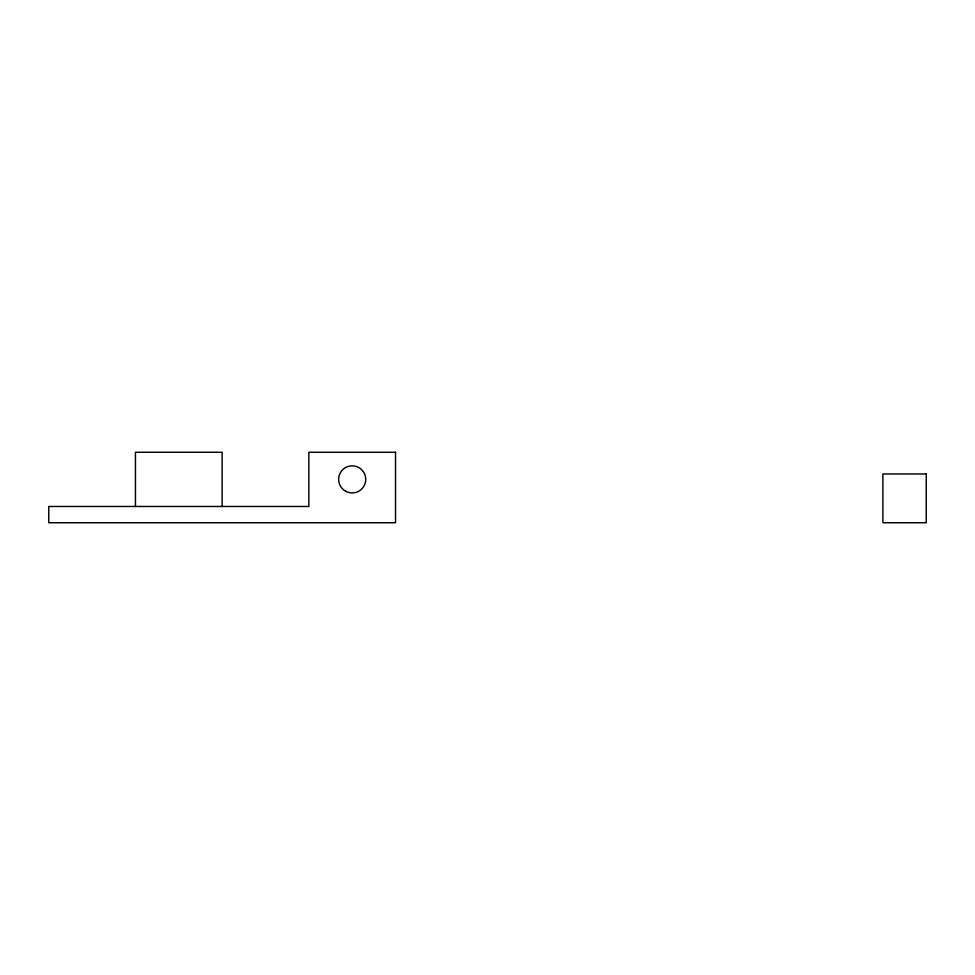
<?xml version="1.0" encoding="UTF-8"?>
<svg xmlns="http://www.w3.org/2000/svg" width="975" height="975" viewBox="0 0 975 975"><rect width="100%" height="100%" fill="white"/><g stroke="black" fill="none" stroke-linecap="round" stroke-linejoin="round"><path stroke-width="1.46" d="M222.129 506.476L222.129 452.266L135.44 452.266L135.44 506.476M395.533 452.29L308.843 452.29L308.843 506.476L48.75 506.476L48.75 522.734L395.533 522.734L395.533 452.29M926.25 473.972L882.899 473.972L882.899 522.734L926.25 522.734L926.25 473.972M345.418 491.12A13.54 13.54 0 0 0 365.735 479.383A13.54 13.54 0 0 0 345.418 467.659A13.54 13.54 0 0 0 345.418 491.12"/></g></svg>
